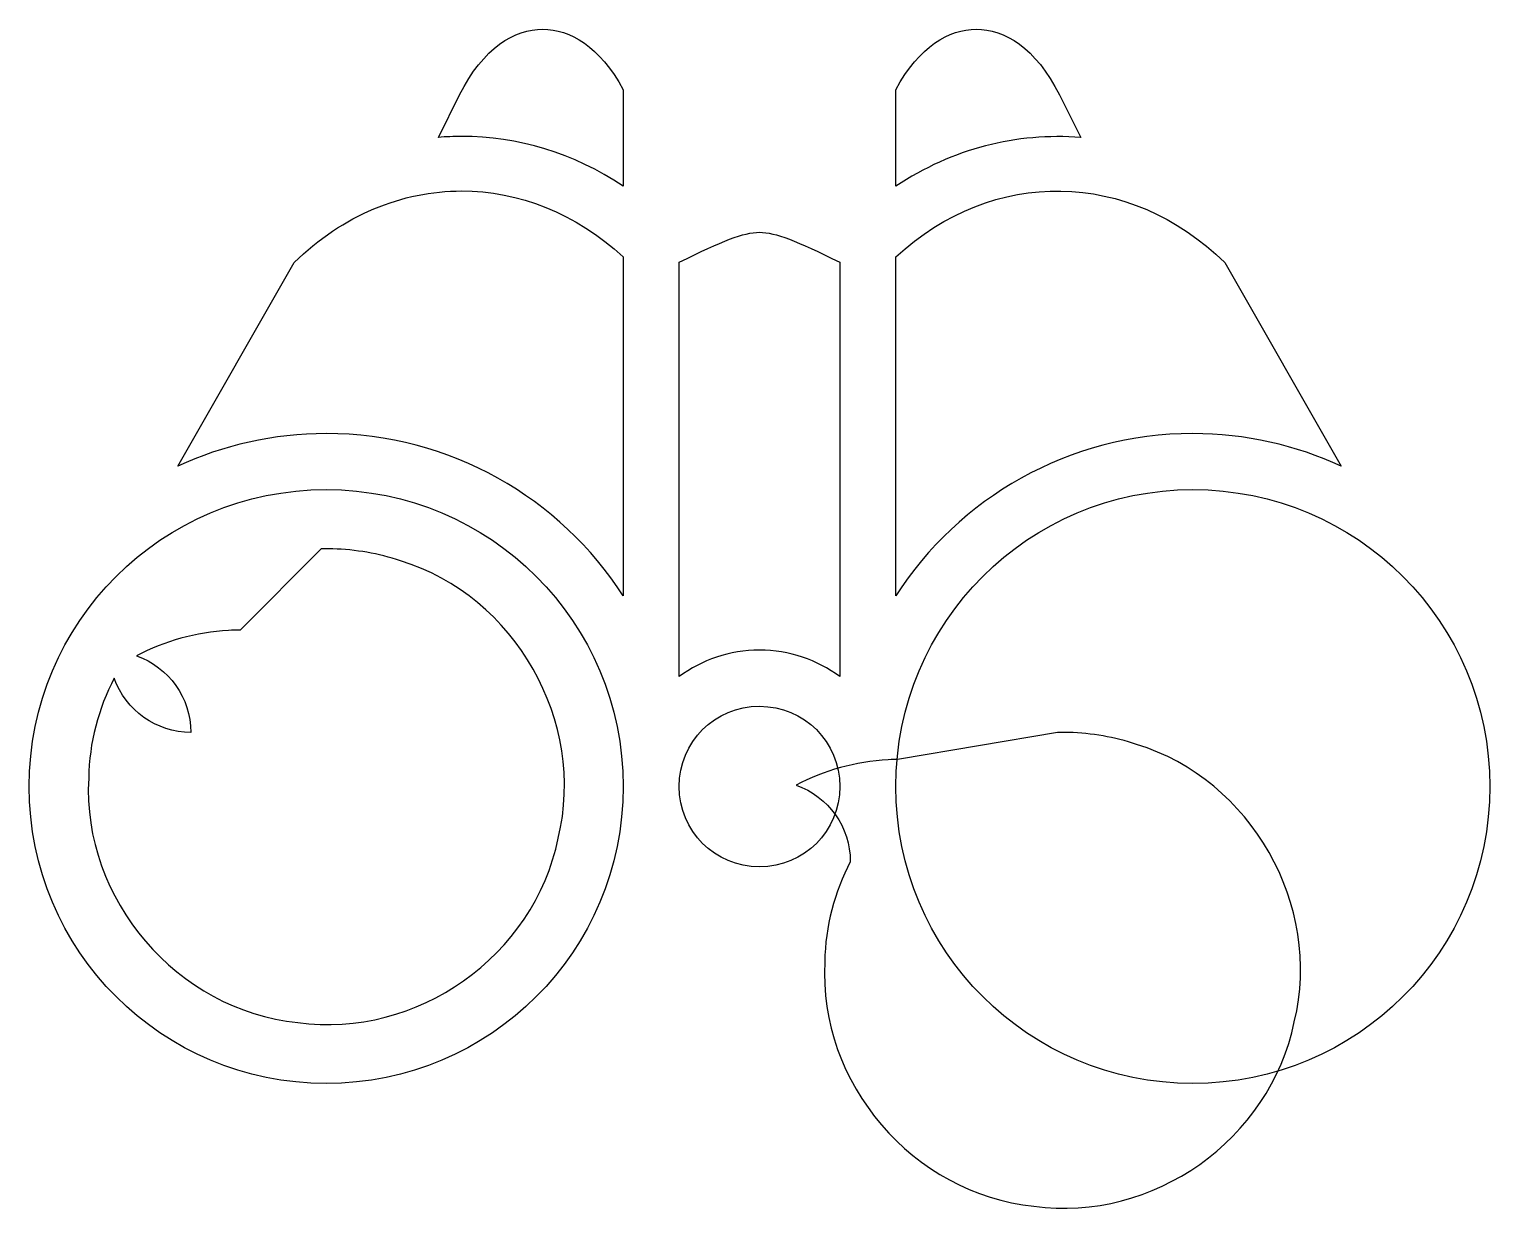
# Model space of a CAD drawing. Header units: centimetres. Extents: x -9.9 to 9.9, y -9 to 7.1.
import ezdxf

# ---------------------------------------------------------------- set-up
doc = ezdxf.new("R2010")
doc.units = ezdxf.units.CM
doc.header["$MEASUREMENT"] = 0
doc.layers.add('Layer 1', color=7, linetype='Continuous')

msp = doc.modelspace()

# ---------------------------------------------------------------- linework, layer by layer
at = {"layer": 'Layer 1'}
for points, knots in [([(-2.93337, 7.13743), (-3.31474, 7.13743), (-3.73928, 6.8899), (-4.06073, 6.2471), (-4.06073, 6.2471), (-4.06073, 6.2471), (-4.34777, 5.67277), (-4.34777, 5.67277), (-4.34777, 5.67277), (-4.24319, 5.68133), (-4.13828, 5.68584), (-4.03341, 5.68584), (-4.03341, 5.68584), (-3.27354, 5.68584), (-2.51515, 5.45969), (-1.84616, 5.01212), (-1.84616, 5.01212), (-1.84616, 5.01212), (-1.84616, 6.31865), (-1.84616, 6.31865), (-1.84616, 6.31865), (-2.16242, 6.9055), (-2.56732, 7.13747), (-2.93333, 7.13747), (-2.93333, 7.13747), (-2.93333, 7.13747), (-2.93337, 7.13743), (-2.93337, 7.13743)], [0, 0, 0, 0, 0.125, 0.125, 0.125, 0.125, 0.25, 0.25, 0.25, 0.25, 0.375, 0.375, 0.375, 0.375, 0.5, 0.5, 0.5, 0.5, 0.625, 0.625, 0.625, 0.625, 0.75, 0.75, 0.75, 0.75, 1, 1, 1, 1]), ([(2.93337, 7.13743), (2.56735, 7.13743), (2.16254, 6.90551), (1.84628, 6.31861), (1.84628, 6.31861), (1.84628, 6.31861), (1.84628, 5.01166), (1.84628, 5.01166), (1.84628, 5.01166), (2.608, 5.52021), (3.4864, 5.74032), (4.34874, 5.67108), (4.34874, 5.67108), (4.34874, 5.67108), (4.06073, 6.24709), (4.06073, 6.24709), (4.06073, 6.24709), (3.73924, 6.88994), (3.31469, 7.13742), (2.93333, 7.13742), (2.93333, 7.13742), (2.93333, 7.13742), (2.93337, 7.13743), (2.93337, 7.13743)], [0, 0, 0, 0, 0.14285714, 0.14285714, 0.14285714, 0.14285714, 0.28571429, 0.28571429, 0.28571429, 0.28571429, 0.42857143, 0.42857143, 0.42857143, 0.42857143, 0.57142857, 0.57142857, 0.57142857, 0.57142857, 0.71428571, 0.71428571, 0.71428571, 0.71428571, 1, 1, 1, 1]), ([(-4.03345, 4.94782), (-4.83675, 4.94782), (-5.63921, 4.62342), (-6.29956, 3.97796), (-6.29956, 3.97796), (-6.29956, 3.97796), (-7.8758, 1.21942), (-7.8758, 1.21942), (-7.8758, 1.21942), (-7.2647, 1.50376), (-6.58407, 1.66294), (-5.86692, 1.66294), (-5.86692, 1.66294), (-4.18189, 1.66294), (-2.69758, 0.78618), (-1.8462, -0.53502), (-1.8462, -0.53502), (-1.8462, -0.53502), (-1.8462, 4.05462), (-1.8462, 4.05462), (-1.8462, 4.05462), (-2.49107, 4.64982), (-3.2622, 4.94782), (-4.03345, 4.94782)], [0, 0, 0, 0, 0.14285714, 0.14285714, 0.14285714, 0.14285714, 0.28571429, 0.28571429, 0.28571429, 0.28571429, 0.42857143, 0.42857143, 0.42857143, 0.42857143, 0.57142857, 0.57142857, 0.57142857, 0.57142857, 0.71428571, 0.71428571, 0.71428571, 0.71428571, 1, 1, 1, 1]), ([(4.08106, 4.94643), (3.29412, 4.95933), (2.5044, 4.66222), (1.84628, 4.05479), (1.84628, 4.05479), (1.84628, 4.05479), (1.84628, -0.53498), (1.84628, -0.53498), (1.84628, -0.53498), (2.69765, 0.78614), (4.18196, 1.66294), (5.86691, 1.66294), (5.86691, 1.66294), (6.58419, 1.66294), (7.26478, 1.50376), (7.87592, 1.21942), (7.87592, 1.21942), (7.87592, 1.21942), (6.29968, 3.97796), (6.29968, 3.97796), (6.29968, 3.97796), (5.6524, 4.61061), (4.86808, 4.93349), (4.08114, 4.94643), (4.08114, 4.94643), (4.08114, 4.94643), (4.08106, 4.94643), (4.08106, 4.94643)], [0, 0, 0, 0, 0.125, 0.125, 0.125, 0.125, 0.25, 0.25, 0.25, 0.25, 0.375, 0.375, 0.375, 0.375, 0.5, 0.5, 0.5, 0.5, 0.625, 0.625, 0.625, 0.625, 0.75, 0.75, 0.75, 0.75, 1, 1, 1, 1]), ([(0, 4.38728), (-0.2156, 4.38728), (-0.50104, 4.27026), (-1.08722, 3.98133), (-1.08722, 3.98133), (-1.08722, 3.98133), (-1.08722, -1.6276), (-1.08722, -1.6276), (-1.08722, -1.6276), (-0.78167, -1.40352), (-0.40562, -1.27056), (0, -1.27056), (0, -1.27056), (0.40566, -1.27056), (0.78167, -1.40356), (1.08722, -1.62764), (1.08722, -1.62764), (1.08722, -1.62764), (1.08722, 3.98133), (1.08722, 3.98133), (1.08722, 3.98133), (0.50109, 4.27026), (0.21561, 4.38728), (0, 4.38728)], [0, 0, 0, 0, 0.14285714, 0.14285714, 0.14285714, 0.14285714, 0.28571429, 0.28571429, 0.28571429, 0.28571429, 0.42857143, 0.42857143, 0.42857143, 0.42857143, 0.57142857, 0.57142857, 0.57142857, 0.57142857, 0.71428571, 0.71428571, 0.71428571, 0.71428571, 1, 1, 1, 1]), ([(-5.86683, 0.90391), (-8.09191, 0.90391), (-9.88755, -0.89169), (-9.88755, -3.11672), (-9.88755, -3.11672), (-9.88755, -5.34175), (-8.09191, -7.13744), (-5.86683, -7.13744), (-5.86683, -7.13744), (-3.64184, -7.13744), (-1.84624, -5.34176), (-1.84624, -3.11672), (-1.84624, -3.11672), (-1.84624, -0.89168), (-3.64184, 0.90391), (-5.86687, 0.90391), (-5.86687, 0.90391), (-5.86687, 0.90391), (-5.86683, 0.90391), (-5.86683, 0.90391)], [0, 0, 0, 0, 0.16666667, 0.16666667, 0.16666667, 0.16666667, 0.33333333, 0.33333333, 0.33333333, 0.33333333, 0.5, 0.5, 0.5, 0.5, 0.66666667, 0.66666667, 0.66666667, 0.66666667, 1, 1, 1, 1]), ([(5.86683, 0.90391), (3.64184, 0.90391), (1.84624, -0.89169), (1.84624, -3.11672), (1.84624, -3.11672), (1.84624, -5.34175), (3.64184, -7.13744), (5.86687, -7.13744), (5.86687, -7.13744), (8.09195, -7.13744), (9.88759, -5.34176), (9.88759, -3.11672), (9.88759, -3.11672), (9.88759, -0.89168), (8.09195, 0.90391), (5.86687, 0.90391), (5.86687, 0.90391), (5.86687, 0.90391), (5.86683, 0.90391), (5.86683, 0.90391)], [0, 0, 0, 0, 0.16666667, 0.16666667, 0.16666667, 0.16666667, 0.33333333, 0.33333333, 0.33333333, 0.33333333, 0.5, 0.5, 0.5, 0.5, 0.66666667, 0.66666667, 0.66666667, 0.66666667, 1, 1, 1, 1]), ([(-5.93291, 0.10255), (-5.88134, 0.10331), (-5.82968, 0.10289), (-5.77798, 0.10128), (-5.77798, 0.10128), (-5.4683, 0.09179), (-5.15836, 0.03963), (-4.85998, -0.05963), (-4.85998, -0.05963), (-3.30643, -0.53794), (-2.34065, -2.2382), (-2.72535, -3.81722), (-2.72535, -3.81722), (-3.04802, -5.40877), (-4.6421, -6.53748), (-6.25038, -6.3123), (-6.25038, -6.3123), (-7.8843, -6.14932), (-9.17583, -4.64338), (-9.08238, -3.00283), (-9.08238, -3.00283), (-9.07534, -2.52169), (-8.95027, -2.06097), (-8.7366, -1.64823), (-8.7366, -1.64823), (-8.58201, -2.08801), (-8.16662, -2.38279), (-7.70034, -2.38333), (-7.70034, -2.38333), (-7.70082, -1.91672), (-7.99574, -1.50107), (-8.43597, -1.34663), (-8.43597, -1.34663), (-8.05401, -1.14869), (-7.63069, -1.02641), (-7.18755, -1.00309), (-7.18755, -1.00309), (-7.13619, -1.00005), (-7.08466, -0.99811), (-7.03309, -0.99731), (-7.03309, -0.99731), (-7.03309, -0.99731), (-5.93291, 0.10255), (-5.93291, 0.10255)], [0, 0, 0, 0, 0.08333333, 0.08333333, 0.08333333, 0.08333333, 0.16666667, 0.16666667, 0.16666667, 0.16666667, 0.25, 0.25, 0.25, 0.25, 0.33333333, 0.33333333, 0.33333333, 0.33333333, 0.41666667, 0.41666667, 0.41666667, 0.41666667, 0.5, 0.5, 0.5, 0.5, 0.58333333, 0.58333333, 0.58333333, 0.58333333, 0.66666667, 0.66666667, 0.66666667, 0.66666667, 0.75, 0.75, 0.75, 0.75, 0.83333333, 0.83333333, 0.83333333, 0.83333333, 1, 1, 1, 1]), ([(0, -2.02954), (-0.60494, -2.02954), (-1.08722, -2.51177), (-1.08722, -3.11671), (-1.08722, -3.11671), (-1.08722, -3.72165), (-0.60494, -4.20393), (0, -4.20393), (0, -4.20393), (0.60494, -4.20393), (1.08722, -3.72165), (1.08722, -3.11671), (1.08722, -3.11671), (1.08722, -2.51177), (0.60494, -2.02962), (0, -2.02962), (0, -2.02962), (0, -2.02962), (0, -2.02954), (0, -2.02954)], [0, 0, 0, 0, 0.16666667, 0.16666667, 0.16666667, 0.16666667, 0.33333333, 0.33333333, 0.33333333, 0.33333333, 0.5, 0.5, 0.5, 0.5, 0.66666667, 0.66666667, 0.66666667, 0.66666667, 1, 1, 1, 1]), ([(4.03337, -2.38333), (4.08494, -2.38257), (4.1366, -2.38299), (4.18825, -2.3846), (4.18825, -2.3846), (4.49793, -2.39409), (4.80795, -2.44625), (5.10642, -2.54551), (5.10642, -2.54551), (6.65989, -3.02382), (7.62562, -4.72408), (7.24096, -6.3031), (7.24096, -6.3031), (6.91829, -7.8946), (5.3243, -9.02336), (3.71614, -8.79831), (3.71614, -8.79831), (2.08213, -8.63533), (0.79053, -7.12922), (0.88401, -5.48863), (0.88401, -5.48863), (0.89105, -5.00749), (1.01612, -4.54685), (1.22979, -4.13411), (1.22979, -4.13411), (1.22939, -3.66757), (0.93433, -3.25205), (0.49424, -3.09747), (0.49424, -3.09747), (0.87616, -2.89953), (1.29944, -2.77725), (1.74254, -2.75393), (1.74254, -2.75393), (1.79398, -2.75089), (1.84543, -2.74895), (1.89704, -2.74815), (1.89704, -2.74815), (1.89704, -2.74815), (4.03337, -2.38333), (4.03337, -2.38333)], [0, 0, 0, 0, 0.09090909, 0.09090909, 0.09090909, 0.09090909, 0.18181818, 0.18181818, 0.18181818, 0.18181818, 0.27272727, 0.27272727, 0.27272727, 0.27272727, 0.36363636, 0.36363636, 0.36363636, 0.36363636, 0.45454545, 0.45454545, 0.45454545, 0.45454545, 0.54545455, 0.54545455, 0.54545455, 0.54545455, 0.63636364, 0.63636364, 0.63636364, 0.63636364, 0.72727273, 0.72727273, 0.72727273, 0.72727273, 0.81818182, 0.81818182, 0.81818182, 0.81818182, 1, 1, 1, 1])]:
    msp.add_open_spline(points, degree=3, knots=knots, dxfattribs=at)

doc.saveas('drawing.dxf')
